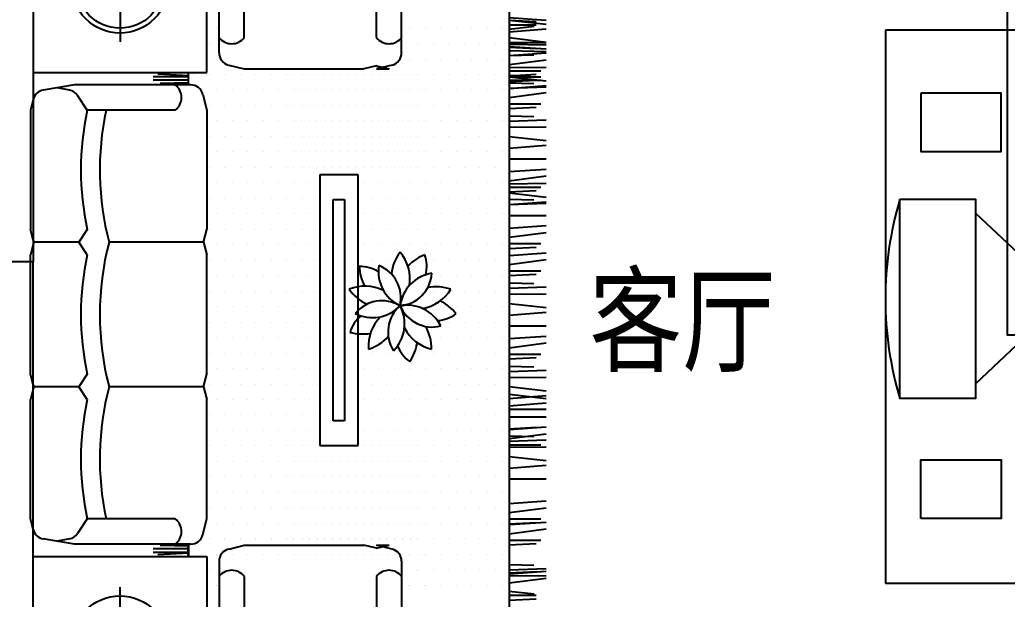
# Model space of a CAD drawing. Extents: x -355483 to -326583, y -641147 to -611949.
# Drawn here: x -337439 to -333383, y -616236 to -613855 of the extents above; entities that cross this region are included whole.
import ezdxf

# ---------------------------------------------------------------- set-up
doc = ezdxf.new("R2010")
doc.units = 0
doc.header["$LTSCALE"] = 1000
doc.header["$MEASUREMENT"] = 0
doc.layers.get('0').update_dxf_attribs({"linetype": 'CONTINUOUS'})
for name, color, linetype in [('JG', 8, 'CONTINUOUS'), ('JIAJU', 252, 'CONTINUOUS'), ('PL', 8, 'CONTINUOUS'), ('PUB_DIM', 3, 'CONTINUOUS'), ('PUB_TEXT', 7, 'CONTINUOUS'), ('WALL', 2, 'CONTINUOUS')]:
    doc.layers.add(name, color=color, linetype=linetype)
doc.layers.get('PUB_DIM').off()
doc.styles.add('-黑体', font='simhei.ttf', dxfattribs={"width": 0.7})
doc.styles.add('ATT', font='TXT')
doc.styles.add('DIM_FONT', font='ROMAND.shx', dxfattribs={"width": 0.7})

# ---------------------------------------------------------------- blocks, each defined once
blk = doc.blocks.new('12PPLT03')
at = {"color": 0, "linetype": 'ByBlock'}
for centre, radius, start, end in [((0.3333, 0.25), 0.4167, 143.1301, 173.49315), ((-0.2917, 0.25), 0.3841, 351.1324, 40.6013), ((0.4278, -0.0033), 0.518, 112.21052, 133.35141), ((-0.0728, 0.3699), 0.3227, 345.50863, 19.24757), ((0.1524, 0.3197), 0.3542, 170.77608, 244.51587), ((-0.3182, 0.0732), 0.3265, 347.04468, 68.24727), ((-0.3742, 0.0451), 0.3227, 57.50863, 91.24757), ((0.1354, 0.4058), 0.518, 184.21051, 205.35141), ((-0.0287, 0.3253), 0.3265, 275.04468, 356.24727), ((0.3511, -0.0461), 0.3542, 98.77608, 172.51587), ((-0.3279, -0.2001), 0.3841, 63.1324, 112.60129), ((-0.1348, 0.3943), 0.4167, 215.1301, 245.49315), ((0.1476, 0.3546), 0.3841, 279.1324, 328.60129), ((0.3408, -0.2398), 0.4167, 71.1301, 101.49315), ((-0.168, -0.28), 0.3265, 59.04468, 140.24727), ((-0.257, 0.2437), 0.3542, 242.77608, 316.51587), ((-0.3112, -0.1691), 0.3542, 314.77608, 28.51587), ((0.0646, -0.3482), 0.3542, 26.77608, 100.51587), ((0.3005, 0.1278), 0.3265, 203.04468, 284.24727), ((0.129, -0.4079), 0.518, 40.21052, 61.35141), ((0.2144, -0.2463), 0.3265, 131.04468, 212.24727), ((0.3293, 0.1835), 0.3227, 273.50863, 307.24757), ((-0.1585, -0.342), 0.3227, 129.50863, 163.24757), ((0.089, -0.3737), 0.3841, 135.1324, 184.60129), ((-0.3441, 0.2541), 0.518, 256.21051, 277.35141), ((0.3829, -0.0308), 0.3841, 207.1324, 256.60129), ((-0.1227, -0.3982), 0.4167, 359.1301, 29.49315), ((-0.4166, -0.0063), 0.4167, 287.1301, 317.49315), ((-0.348, -0.2487), 0.518, 328.21051, 349.35141), ((0.2763, -0.2564), 0.3227, 201.50863, 235.24757)]:
    blk.add_arc(centre, radius, start, end, dxfattribs=at)
at = {"color": 0, "linetype": 'ByBlock', "style": 'ATT'}
for tag, p, flags in [('ITEM', (0, -2.25), 3), ('ROOM_NUMBER', (0, -3.5833), 1)]:
    blk.add_attdef(tag, p, '', height=1, dxfattribs=dict(at, flags=flags))
blk = doc.blocks.new('F-FLOW5')
at = {"xscale": 6, "yscale": 6, "zscale": 6}
blk.add_blockref('12PPLT03', (-0.035, 0.265), dxfattribs=at)
blk = doc.blocks.new('-FLOW4')
at = {"xscale": 75, "yscale": 75, "zscale": 75}
blk.add_blockref('F-FLOW5', (-3.1, -19.1), dxfattribs=at)
blk = doc.blocks.new('A$C651D3A54')
at = {"layer": 'JG'}
for p, q in [((511.8, 1965.2), (523.9, 2117.8)), ((523.1, 1965.2), (540.3, 2117.8)), ((571.2, 1965.2), (559.1, 2117.8)), ((593.9, 1965.2), (613.4, 2117.8)), ((615.6, 1965.2), (615.6, 2117.8)), ((622.4, 1965.2), (624.1, 2117.8)), ((631.1, 1965.2), (641.7, 2117.8)), ((647.5, 1965.2), (652.5, 2117.8)), ((668.1, 1965.2), (657.5, 2117.8)), ((705.3, 1965.2), (685.8, 2117.8)), ((717.8, 1965.2), (716.1, 2117.8)), ((755.6, 1965.2), (772.8, 2117.8)), ((803.7, 1965.2), (791.6, 2117.8)), ((803.4, 1965.2), (792.8, 2117.8)), ((802.5, 1965.2), (797.5, 2117.8)), ((840.7, 1965.2), (821.1, 2117.8)), ((937.9, 1965.2), (932.8, 2117.8)), ((963, 1965.2), (961.2, 2117.8)), ((1000.8, 1965.2), (1018, 2117.8)), ((1048.9, 1965.2), (1036.8, 2117.8)), ((1093.2, 1965.2), (1093.2, 2117.8)), ((1145.8, 1965.2), (1135.2, 2117.8)), ((1183, 1965.2), (1163.5, 2117.8)), ((1195.5, 1965.2), (1193.7, 2117.8)), ((1233.2, 1965.2), (1250.4, 2117.8)), ((1281.3, 1965.2), (1269.3, 2117.8)), ((1280.2, 1965.2), (1275.2, 2117.8)), ((1325.7, 1965.2), (1325.7, 2117.8)), ((1378.3, 1965.2), (1367.6, 2117.8)), ((1415.5, 1965.2), (1396, 2117.8)), ((1489.6, 1965.2), (1478.9, 2117.8)), ((1526.8, 1965.2), (1507.3, 2117.8)), ((1624, 1965.2), (1618.9, 2117.8)), ((1649.1, 1965.2), (1647.4, 2117.8)), ((1686.9, 1965.2), (1704.1, 2117.8)), ((1735, 1965.2), (1722.9, 2117.8)), ((1779.3, 1965.2), (1779.3, 2117.8)), ((1831.9, 1965.2), (1821.3, 2117.8)), ((1869.1, 1965.2), (1849.6, 2117.8)), ((1966.3, 1965.2), (1961.3, 2117.8)), ((1991.5, 1965.2), (1989.7, 2117.8)), ((2029.2, 1965.2), (2046.4, 2117.8)), ((2060.3, 1965.2), (2077.5, 2117.8)), ((2077.3, 1965.2), (2065.3, 2117.8)), ((2108.4, 1965.2), (2096.3, 2117.8)), ((2121.7, 1965.2), (2121.7, 2117.8)), ((2152.8, 1965.2), (2152.8, 2117.8)), ((2205.3, 1965.2), (2194.7, 2117.8)), ((2242.5, 1965.2), (2223, 2117.8)), ((2252.9, 1965.2), (2247.9, 2117.8)), ((2278, 1965.2), (2276.3, 2117.8)), ((2315.8, 1965.2), (2333, 2117.8)), ((2363.9, 1965.2), (2351.8, 2117.8)), ((2408.3, 1965.2), (2408.3, 2117.8)), ((2509.3, 1965.2), (2498.7, 2117.8)), ((2546.5, 1965.2), (2527, 2117.8)), ((2596.1, 1965.2), (2585.5, 2117.8)), ((2633.4, 1965.2), (2613.8, 2117.8)), ((2781.7, 1965.2), (2776.7, 2117.8)), ((2798.2, 1965.2), (2787.5, 2117.8)), ((2806.9, 1965.2), (2805.1, 2117.8)), ((2835.4, 1965.2), (2815.9, 2117.8)), ((522.9, 1965.2), (528.9, 2076.7)), ((543.1, 1965.2), (543.1, 2077.2)), ((634.5, 1965.2), (640.4, 2076.7)), ((731.4, 1965.2), (731.4, 2095.7)), ((751.6, 1965.2), (745.6, 2076.7)), ((749.6, 1965.2), (755.6, 2076.7)), ((755.5, 1965.2), (755.5, 2095.7)), ((775.7, 1965.2), (769.7, 2076.7)), ((769.8, 1965.2), (769.8, 2095.7)), ((866.7, 1965.2), (866.7, 2095.7)), ((886.9, 1965.2), (881, 2076.7)), ((1209.1, 1965.2), (1209.1, 2095.7)), ((1229.3, 1965.2), (1223.3, 2076.7)), ((1441.6, 1965.2), (1441.6, 2095.7)), ((1461.8, 1965.2), (1455.8, 2076.7)), ((1552.8, 1965.2), (1552.8, 2095.7)), ((1573, 1965.2), (1567.1, 2076.7)), ((1895.2, 1965.2), (1895.2, 2095.7)), ((1915.4, 1965.2), (1909.4, 2076.7)), ((2202, 1965.2), (2196, 2076.7)), ((2268.6, 1965.2), (2268.6, 2095.7)), ((2572.6, 1965.2), (2572.6, 2095.7)), ((2592.8, 1965.2), (2586.8, 2076.7)), ((2659.4, 1965.2), (2659.4, 2095.7)), ((2679.6, 1965.2), (2673.7, 2076.7)), ((2794.8, 1965.2), (2788.8, 2076.7)), ((2886.1, 1965.2), (2886.1, 2077.2)), ((2906.3, 1965.2), (2900.4, 2076.7)), ((559.9, 1965.2), (548.3, 2068.4)), ((668.8, 1965.2), (666.4, 2067.2)), ((781.2, 1965.2), (783.6, 2067.2)), ((916.5, 1965.2), (918.9, 2067.2)), ((1258.9, 1965.2), (1261.3, 2067.2)), ((1602.6, 1965.2), (1605, 2067.2)), ((1945, 1965.2), (1947.4, 2067.2)), ((2231.6, 1965.2), (2233.9, 2067.2)), ((2760.4, 1965.2), (2762.8, 2067.2)), ((2869.3, 1965.2), (2881, 2068.4)), ((555.7, 1939.5), (555.7, 1939.5)), ((619.3, 1907.7), (619.3, 1907.7)), ((682.9, 1939.5), (682.9, 1939.5)), ((746.5, 1907.7), (746.5, 1907.7)), ((810.1, 1939.5), (810.1, 1939.5)), ((873.7, 1907.7), (873.7, 1907.7)), ((937.3, 1939.5), (937.3, 1939.5)), ((1000.9, 1907.7), (1000.9, 1907.7)), ((1064.5, 1939.5), (1064.5, 1939.5)), ((1128.1, 1907.7), (1128.1, 1907.7)), ((1191.7, 1939.5), (1191.7, 1939.5)), ((1255.3, 1907.7), (1255.3, 1907.7)), ((1318.9, 1939.5), (1318.9, 1939.5)), ((1382.5, 1907.7), (1382.5, 1907.7)), ((1446.1, 1939.5), (1446.1, 1939.5)), ((1509.7, 1907.7), (1509.7, 1907.7)), ((1573.3, 1939.5), (1573.3, 1939.5)), ((1636.9, 1907.7), (1636.9, 1907.7)), ((1700.5, 1939.5), (1700.5, 1939.5)), ((1764, 1907.7), (1764, 1907.7)), ((1827.6, 1939.5), (1827.6, 1939.5)), ((1891.2, 1907.7), (1891.2, 1907.7)), ((1954.8, 1939.5), (1954.8, 1939.5)), ((2018.4, 1907.7), (2018.4, 1907.7)), ((2082, 1939.5), (2082, 1939.5)), ((2145.6, 1907.7), (2145.6, 1907.7)), ((2209.2, 1939.5), (2209.2, 1939.5)), ((2272.8, 1907.7), (2272.8, 1907.7)), ((2336.4, 1939.5), (2336.4, 1939.5)), ((2400, 1907.7), (2400, 1907.7)), ((2463.6, 1939.5), (2463.6, 1939.5)), ((2527.2, 1907.7), (2527.2, 1907.7)), ((2590.8, 1939.5), (2590.8, 1939.5)), ((2654.4, 1907.7), (2654.4, 1907.7)), ((2718, 1939.5), (2718, 1939.5)), ((2781.6, 1907.7), (2781.6, 1907.7)), ((2845.2, 1939.5), (2845.2, 1939.5)), ((555.7, 1875.9), (555.7, 1875.9)), ((682.9, 1875.9), (682.9, 1875.9)), ((810.1, 1875.9), (810.1, 1875.9)), ((937.3, 1875.9), (937.3, 1875.9)), ((1064.5, 1875.9), (1064.5, 1875.9)), ((1191.7, 1875.9), (1191.7, 1875.9)), ((1318.9, 1875.9), (1318.9, 1875.9)), ((1446.1, 1875.9), (1446.1, 1875.9)), ((1573.3, 1875.9), (1573.3, 1875.9)), ((1700.5, 1875.9), (1700.5, 1875.9)), ((1827.6, 1875.9), (1827.6, 1875.9)), ((1954.8, 1875.9), (1954.8, 1875.9)), ((2082, 1875.9), (2082, 1875.9)), ((2209.2, 1875.9), (2209.2, 1875.9)), ((2336.4, 1875.9), (2336.4, 1875.9)), ((2463.6, 1875.9), (2463.6, 1875.9)), ((2590.8, 1875.9), (2590.8, 1875.9)), ((2718, 1875.9), (2718, 1875.9)), ((2845.2, 1875.9), (2845.2, 1875.9)), ((619.3, 1844.1), (619.3, 1844.1)), ((746.5, 1844.1), (746.5, 1844.1)), ((873.7, 1844.1), (873.7, 1844.1)), ((1000.9, 1844.1), (1000.9, 1844.1)), ((1128.1, 1844.1), (1128.1, 1844.1)), ((1255.3, 1844.1), (1255.3, 1844.1)), ((1382.5, 1844.1), (1382.5, 1844.1)), ((1509.7, 1844.1), (1509.7, 1844.1)), ((1636.9, 1844.1), (1636.9, 1844.1)), ((1764, 1844.1), (1764, 1844.1)), ((1891.2, 1844.1), (1891.2, 1844.1)), ((2018.4, 1844.1), (2018.4, 1844.1)), ((2145.6, 1844.1), (2145.6, 1844.1)), ((2272.8, 1844.1), (2272.8, 1844.1)), ((2400, 1844.1), (2400, 1844.1)), ((2527.2, 1844.1), (2527.2, 1844.1)), ((2654.4, 1844.1), (2654.4, 1844.1)), ((2781.6, 1844.1), (2781.6, 1844.1)), ((555.7, 1812.3), (555.7, 1812.3)), ((682.9, 1812.3), (682.9, 1812.3)), ((810.1, 1812.3), (810.1, 1812.3)), ((937.3, 1812.3), (937.3, 1812.3)), ((1064.5, 1812.3), (1064.5, 1812.3)), ((1191.7, 1812.3), (1191.7, 1812.3)), ((1318.9, 1812.3), (1318.9, 1812.3)), ((1446.1, 1812.3), (1446.1, 1812.3)), ((1573.3, 1812.3), (1573.3, 1812.3)), ((1700.5, 1812.3), (1700.5, 1812.3)), ((1827.6, 1812.3), (1827.6, 1812.3)), ((1954.8, 1812.3), (1954.8, 1812.3)), ((2082, 1812.3), (2082, 1812.3)), ((2209.2, 1812.3), (2209.2, 1812.3)), ((2336.4, 1812.3), (2336.4, 1812.3)), ((2463.6, 1812.3), (2463.6, 1812.3)), ((2590.8, 1812.3), (2590.8, 1812.3)), ((2718, 1812.3), (2718, 1812.3)), ((2845.2, 1812.3), (2845.2, 1812.3)), ((555.7, 1748.7), (555.7, 1748.7)), ((619.3, 1780.5), (619.3, 1780.5)), ((682.9, 1748.7), (682.9, 1748.7)), ((746.5, 1780.5), (746.5, 1780.5)), ((810.1, 1748.7), (810.1, 1748.7)), ((873.7, 1780.5), (873.7, 1780.5)), ((937.3, 1748.7), (937.3, 1748.7)), ((1000.9, 1780.5), (1000.9, 1780.5)), ((1064.5, 1748.7), (1064.5, 1748.7)), ((1128.1, 1780.5), (1128.1, 1780.5)), ((1191.7, 1748.7), (1191.7, 1748.7)), ((1255.3, 1780.5), (1255.3, 1780.5)), ((1318.9, 1748.7), (1318.9, 1748.7)), ((1382.5, 1780.5), (1382.5, 1780.5)), ((1446.1, 1748.7), (1446.1, 1748.7)), ((1509.7, 1780.5), (1509.7, 1780.5)), ((1573.3, 1748.7), (1573.3, 1748.7)), ((1636.9, 1780.5), (1636.9, 1780.5)), ((1700.5, 1748.7), (1700.5, 1748.7)), ((1764, 1780.5), (1764, 1780.5)), ((1827.6, 1748.7), (1827.6, 1748.7)), ((1891.2, 1780.5), (1891.2, 1780.5)), ((1954.8, 1748.7), (1954.8, 1748.7)), ((2018.4, 1780.5), (2018.4, 1780.5)), ((2082, 1748.7), (2082, 1748.7)), ((2145.6, 1780.5), (2145.6, 1780.5)), ((2209.2, 1748.7), (2209.2, 1748.7)), ((2272.8, 1780.5), (2272.8, 1780.5)), ((2336.4, 1748.7), (2336.4, 1748.7)), ((2400, 1780.5), (2400, 1780.5)), ((2463.6, 1748.7), (2463.6, 1748.7)), ((2527.2, 1780.5), (2527.2, 1780.5)), ((2590.8, 1748.7), (2590.8, 1748.7)), ((2654.4, 1780.5), (2654.4, 1780.5)), ((2718, 1748.7), (2718, 1748.7)), ((2781.6, 1780.5), (2781.6, 1780.5)), ((2845.2, 1748.7), (2845.2, 1748.7)), ((619.3, 1716.9), (619.3, 1716.9)), ((746.5, 1716.9), (746.5, 1716.9)), ((873.7, 1716.9), (873.7, 1716.9)), ((1000.9, 1716.9), (1000.9, 1716.9)), ((1128.1, 1716.9), (1128.1, 1716.9)), ((1255.3, 1716.9), (1255.3, 1716.9)), ((1382.5, 1716.9), (1382.5, 1716.9)), ((1509.7, 1716.9), (1509.7, 1716.9)), ((1636.9, 1716.9), (1636.9, 1716.9)), ((1764, 1716.9), (1764, 1716.9)), ((1891.2, 1716.9), (1891.2, 1716.9)), ((2018.4, 1716.9), (2018.4, 1716.9)), ((2145.6, 1716.9), (2145.6, 1716.9)), ((2272.8, 1716.9), (2272.8, 1716.9)), ((2400, 1716.9), (2400, 1716.9)), ((2527.2, 1716.9), (2527.2, 1716.9)), ((2654.4, 1716.9), (2654.4, 1716.9)), ((2781.6, 1716.9), (2781.6, 1716.9)), ((555.7, 1685.1), (555.7, 1685.1)), ((682.9, 1685.1), (682.9, 1685.1)), ((810.1, 1685.1), (810.1, 1685.1)), ((937.3, 1685.1), (937.3, 1685.1)), ((1064.5, 1685.1), (1064.5, 1685.1)), ((1191.7, 1685.1), (1191.7, 1685.1)), ((1318.9, 1685.1), (1318.9, 1685.1)), ((1446.1, 1685.1), (1446.1, 1685.1)), ((1573.3, 1685.1), (1573.3, 1685.1)), ((1700.5, 1685.1), (1700.5, 1685.1)), ((1827.6, 1685.1), (1827.6, 1685.1)), ((1954.8, 1685.1), (1954.8, 1685.1)), ((2082, 1685.1), (2082, 1685.1)), ((2209.2, 1685.1), (2209.2, 1685.1)), ((2336.4, 1685.1), (2336.4, 1685.1)), ((2463.6, 1685.1), (2463.6, 1685.1)), ((2590.8, 1685.1), (2590.8, 1685.1)), ((2718, 1685.1), (2718, 1685.1)), ((2845.2, 1685.1), (2845.2, 1685.1)), ((619.3, 1653.3), (619.3, 1653.3)), ((746.5, 1653.3), (746.5, 1653.3)), ((873.7, 1653.3), (873.7, 1653.3)), ((1000.9, 1653.3), (1000.9, 1653.3)), ((1128.1, 1653.3), (1128.1, 1653.3)), ((1255.3, 1653.3), (1255.3, 1653.3)), ((1382.5, 1653.3), (1382.5, 1653.3)), ((1509.7, 1653.3), (1509.7, 1653.3)), ((1636.9, 1653.3), (1636.9, 1653.3)), ((1764, 1653.3), (1764, 1653.3)), ((1891.2, 1653.3), (1891.2, 1653.3)), ((2018.4, 1653.3), (2018.4, 1653.3)), ((2145.6, 1653.3), (2145.6, 1653.3)), ((2272.8, 1653.3), (2272.8, 1653.3)), ((2400, 1653.3), (2400, 1653.3)), ((2527.2, 1653.3), (2527.2, 1653.3)), ((2654.4, 1653.3), (2654.4, 1653.3)), ((2781.6, 1653.3), (2781.6, 1653.3)), ((555.7, 1621.5), (555.7, 1621.5)), ((619.3, 1589.7), (619.3, 1589.7)), ((682.9, 1621.5), (682.9, 1621.5)), ((746.5, 1589.7), (746.5, 1589.7)), ((810.1, 1621.5), (810.1, 1621.5)), ((810.1, 1591.9), (810.1, 1591.9)), ((873.7, 1589.7), (873.7, 1589.7)), ((937.3, 1621.5), (937.3, 1621.5)), ((937.3, 1591.9), (937.3, 1591.9)), ((1000.9, 1589.7), (1000.9, 1589.7)), ((1064.5, 1621.5), (1064.5, 1621.5)), ((1064.5, 1591.9), (1064.5, 1591.9)), ((1128.1, 1589.7), (1128.1, 1589.7)), ((1191.7, 1621.5), (1191.7, 1621.5)), ((1255.3, 1589.7), (1255.3, 1589.7)), ((1318.9, 1621.5), (1318.9, 1621.5)), ((1382.5, 1589.7), (1382.5, 1589.7)), ((1446.1, 1621.5), (1446.1, 1621.5)), ((1509.7, 1589.7), (1509.7, 1589.7)), ((1573.3, 1621.5), (1573.3, 1621.5)), ((1636.9, 1589.7), (1636.9, 1589.7)), ((1700.5, 1621.5), (1700.5, 1621.5)), ((1764, 1589.7), (1764, 1589.7)), ((1827.6, 1621.5), (1827.6, 1621.5)), ((1891.2, 1589.7), (1891.2, 1589.7)), ((1954.8, 1621.5), (1954.8, 1621.5)), ((2018.4, 1589.7), (2018.4, 1589.7)), ((2082, 1621.5), (2082, 1621.5)), ((2145.6, 1589.7), (2145.6, 1589.7)), ((2209.2, 1621.5), (2209.2, 1621.5)), ((2272.8, 1589.7), (2272.8, 1589.7)), ((2336.4, 1621.5), (2336.4, 1621.5)), ((2336.4, 1591.9), (2336.4, 1591.9)), ((2400, 1589.7), (2400, 1589.7)), ((2463.6, 1621.5), (2463.6, 1621.5)), ((2463.6, 1591.9), (2463.6, 1591.9)), ((2527.2, 1589.7), (2527.2, 1589.7)), ((2590.8, 1621.5), (2590.8, 1621.5)), ((2590.8, 1591.9), (2590.8, 1591.9)), ((2654.4, 1589.7), (2654.4, 1589.7)), ((2657.4, 1589.7), (2657.4, 1589.7)), ((2718, 1621.5), (2718, 1621.5)), ((2718, 1591.9), (2718, 1591.9)), ((2721, 1621.5), (2721, 1621.5)), ((2781.6, 1589.7), (2781.6, 1589.7)), ((2784.6, 1589.7), (2784.6, 1589.7)), ((2845.2, 1621.5), (2845.2, 1621.5)), ((2848.2, 1621.5), (2848.2, 1621.5)), ((555.7, 1557.9), (555.7, 1557.9)), ((682.9, 1557.9), (682.9, 1557.9)), ((746.5, 1560.1), (746.5, 1560.1)), ((810.1, 1557.9), (810.1, 1557.9)), ((873.7, 1560.1), (873.7, 1560.1)), ((937.3, 1557.9), (937.3, 1557.9)), ((1000.9, 1560.1), (1000.9, 1560.1)), ((1064.5, 1557.9), (1064.5, 1557.9)), ((1128.1, 1560.1), (1128.1, 1560.1)), ((1191.7, 1557.9), (1191.7, 1557.9)), ((1318.9, 1557.9), (1318.9, 1557.9)), ((1446.1, 1557.9), (1446.1, 1557.9)), ((1573.3, 1557.9), (1573.3, 1557.9)), ((1700.5, 1557.9), (1700.5, 1557.9)), ((1827.6, 1557.9), (1827.6, 1557.9)), ((1954.8, 1557.9), (1954.8, 1557.9)), ((2082, 1557.9), (2082, 1557.9)), ((2209.2, 1557.9), (2209.2, 1557.9)), ((2272.8, 1560.1), (2272.8, 1560.1)), ((2336.4, 1557.9), (2336.4, 1557.9)), ((2400, 1560.1), (2400, 1560.1)), ((2463.6, 1557.9), (2463.6, 1557.9)), ((2527.2, 1560.1), (2527.2, 1560.1)), ((2590.8, 1557.9), (2590.8, 1557.9)), ((2654.4, 1560.1), (2654.4, 1560.1)), ((2657.4, 1560.1), (2657.4, 1560.1)), ((2718, 1557.9), (2718, 1557.9)), ((2721, 1557.9), (2721, 1557.9)), ((2845.2, 1557.9), (2845.2, 1557.9)), ((2848.2, 1557.9), (2848.2, 1557.9)), ((657.5, 1524.1), (180.9, 1524.1)), ((619.3, 1526.1), (619.3, 1526.1)), ((746.5, 1526.1), (746.5, 1526.1)), ((810.1, 1528.3), (810.1, 1528.3)), ((873.7, 1526.1), (873.7, 1526.1)), ((937.3, 1528.3), (937.3, 1528.3)), ((1000.9, 1526.1), (1000.9, 1526.1)), ((1064.5, 1528.3), (1064.5, 1528.3)), ((1128.1, 1526.1), (1128.1, 1526.1)), ((1255.3, 1526.1), (1255.3, 1526.1)), ((1382.5, 1526.1), (1382.5, 1526.1)), ((1509.7, 1526.1), (1509.7, 1526.1)), ((1636.9, 1526.1), (1636.9, 1526.1)), ((1764, 1526.1), (1764, 1526.1)), ((1891.2, 1526.1), (1891.2, 1526.1)), ((2018.4, 1526.1), (2018.4, 1526.1)), ((2145.6, 1526.1), (2145.6, 1526.1)), ((2272.8, 1526.1), (2272.8, 1526.1)), ((2336.4, 1528.3), (2336.4, 1528.3)), ((2400, 1526.1), (2400, 1526.1)), ((2463.6, 1528.3), (2463.6, 1528.3)), ((2527.2, 1526.1), (2527.2, 1526.1)), ((2590.8, 1528.3), (2590.8, 1528.3)), ((2654.4, 1526.1), (2654.4, 1526.1)), ((2657.4, 1526.1), (2657.4, 1526.1)), ((2718, 1528.3), (2718, 1528.3)), ((2746.5, 1524.1), (3223, 1524.1)), ((2781.6, 1526.1), (2781.6, 1526.1)), ((2784.6, 1526.1), (2784.6, 1526.1)), ((707.6, 1484.9), (723.7, 1420.7)), ((710.8, 1420.7), (723.7, 1472.4)), ((723.7, 1420.7), (723.7, 1472.4)), ((746.5, 1496.5), (746.5, 1496.5)), ((746.5, 1462.5), (746.5, 1462.5)), ((810.1, 1494.3), (810.1, 1494.3)), ((810.1, 1464.7), (810.1, 1464.7)), ((873.7, 1496.5), (873.7, 1496.5)), ((873.7, 1462.5), (873.7, 1462.5)), ((937.3, 1494.3), (937.3, 1494.3)), ((937.3, 1464.7), (937.3, 1464.7)), ((1000.9, 1496.5), (1000.9, 1496.5)), ((1000.9, 1462.5), (1000.9, 1462.5)), ((1064.5, 1494.3), (1064.5, 1494.3)), ((1064.5, 1464.7), (1064.5, 1464.7)), ((1128.1, 1496.5), (1128.1, 1496.5)), ((1128.1, 1462.5), (1128.1, 1462.5)), ((1191.7, 1494.3), (1191.7, 1494.3)), ((1255.3, 1462.5), (1255.3, 1462.5)), ((1318.9, 1494.3), (1318.9, 1494.3)), ((1382.5, 1462.5), (1382.5, 1462.5)), ((1446.1, 1494.3), (1446.1, 1494.3)), ((1509.7, 1462.5), (1509.7, 1462.5)), ((1573.3, 1494.3), (1573.3, 1494.3)), ((1636.9, 1462.5), (1636.9, 1462.5)), ((1700.5, 1494.3), (1700.5, 1494.3)), ((1764, 1462.5), (1764, 1462.5)), ((1827.6, 1494.3), (1827.6, 1494.3)), ((1891.2, 1462.5), (1891.2, 1462.5)), ((1954.8, 1494.3), (1954.8, 1494.3)), ((2018.4, 1462.5), (2018.4, 1462.5)), ((2082, 1494.3), (2082, 1494.3)), ((2145.6, 1462.5), (2145.6, 1462.5)), ((2209.2, 1494.3), (2209.2, 1494.3)), ((2272.8, 1496.5), (2272.8, 1496.5)), ((2272.8, 1462.5), (2272.8, 1462.5)), ((2336.4, 1494.3), (2336.4, 1494.3)), ((2336.4, 1464.7), (2336.4, 1464.7)), ((2400, 1496.5), (2400, 1496.5)), ((2400, 1462.5), (2400, 1462.5)), ((2463.6, 1494.3), (2463.6, 1494.3)), ((2463.6, 1464.7), (2463.6, 1464.7)), ((2527.2, 1496.5), (2527.2, 1496.5)), ((2527.2, 1462.5), (2527.2, 1462.5)), ((2590.8, 1494.3), (2590.8, 1494.3)), ((2590.8, 1464.7), (2590.8, 1464.7)), ((2654.4, 1496.5), (2654.4, 1496.5)), ((2654.4, 1462.5), (2654.4, 1462.5)), ((2657.4, 1496.5), (2657.4, 1496.5)), ((2657.4, 1462.5), (2657.4, 1462.5)), ((2696.3, 1484.9), (2680.3, 1420.7)), ((2680.3, 1420.7), (2680.3, 1472.4)), ((2693.2, 1420.7), (2680.3, 1472.4)), ((2718, 1494.3), (2718, 1494.3)), ((2718, 1464.7), (2718, 1464.7)), ((594.4, 1420.7), (232.6, 1420.7)), ((710.8, 1420.7), (723.7, 1369)), ((746.5, 1432.9), (746.5, 1432.9)), ((810.1, 1430.7), (810.1, 1430.7)), ((873.7, 1432.9), (873.7, 1432.9)), ((937.3, 1430.7), (937.3, 1430.7)), ((1000.9, 1432.9), (1000.9, 1432.9)), ((1064.5, 1430.7), (1064.5, 1430.7)), ((1128.1, 1432.9), (1128.1, 1432.9)), ((1191.7, 1430.7), (1191.7, 1430.7)), ((1318.9, 1430.7), (1318.9, 1430.7)), ((1446.1, 1430.7), (1446.1, 1430.7)), ((1573.3, 1430.7), (1573.3, 1430.7)), ((1700.5, 1430.7), (1700.5, 1430.7)), ((1827.6, 1430.7), (1827.6, 1430.7)), ((1954.8, 1430.7), (1954.8, 1430.7)), ((2082, 1430.7), (2082, 1430.7)), ((2209.2, 1430.7), (2209.2, 1430.7)), ((2272.8, 1432.9), (2272.8, 1432.9)), ((2336.4, 1430.7), (2336.4, 1430.7)), ((2400, 1432.9), (2400, 1432.9)), ((2463.6, 1430.7), (2463.6, 1430.7)), ((2527.2, 1432.9), (2527.2, 1432.9)), ((2590.8, 1430.7), (2590.8, 1430.7)), ((2654.4, 1432.9), (2654.4, 1432.9)), ((2657.4, 1432.9), (2657.4, 1432.9)), ((2693.2, 1420.7), (2680.3, 1369)), ((2718, 1430.7), (2718, 1430.7)), ((2809.5, 1420.7), (3171.3, 1420.7)), ((746.5, 1398.9), (746.5, 1398.9)), ((810.1, 1401.1), (810.1, 1401.1)), ((873.7, 1398.9), (873.7, 1398.9)), ((937.3, 1401.1), (937.3, 1401.1)), ((1000.9, 1398.9), (1000.9, 1398.9)), ((1064.5, 1401.1), (1064.5, 1401.1)), ((1128.1, 1398.9), (1128.1, 1398.9)), ((1255.3, 1398.9), (1255.3, 1398.9)), ((1382.5, 1398.9), (1382.5, 1398.9)), ((1509.7, 1398.9), (1509.7, 1398.9)), ((1636.9, 1398.9), (1636.9, 1398.9)), ((1764, 1398.9), (1764, 1398.9)), ((1891.2, 1398.9), (1891.2, 1398.9)), ((2018.4, 1398.9), (2018.4, 1398.9)), ((2145.6, 1398.9), (2145.6, 1398.9)), ((2272.8, 1398.9), (2272.8, 1398.9)), ((2336.4, 1401.1), (2336.4, 1401.1)), ((2400, 1398.9), (2400, 1398.9)), ((2463.6, 1401.1), (2463.6, 1401.1)), ((2527.2, 1398.9), (2527.2, 1398.9)), ((2590.8, 1401.1), (2590.8, 1401.1)), ((2654.4, 1398.9), (2654.4, 1398.9)), ((2657.4, 1398.9), (2657.4, 1398.9)), ((2718, 1401.1), (2718, 1401.1)), ((723.7, 877.9), (723.7, 1369)), ((746.5, 1369.3), (746.5, 1369.3)), ((810.1, 1367.1), (810.1, 1367.1)), ((873.7, 1369.3), (873.7, 1369.3)), ((937.3, 1367.1), (937.3, 1367.1)), ((1000.9, 1369.3), (1000.9, 1369.3)), ((1064.5, 1367.1), (1064.5, 1367.1)), ((1128.1, 1369.3), (1128.1, 1369.3)), ((1158.2, 1344.9), (1158.2, 1187.6)), ((2271, 1344.9), (1158.2, 1344.9)), ((1191.7, 1367.1), (1191.7, 1367.1)), ((1318.9, 1367.1), (1318.9, 1367.1)), ((1446.1, 1367.1), (1446.1, 1367.1)), ((1573.3, 1367.1), (1573.3, 1367.1)), ((1700.5, 1367.1), (1700.5, 1367.1)), ((1827.6, 1367.1), (1827.6, 1367.1)), ((1954.8, 1367.1), (1954.8, 1367.1)), ((2082, 1367.1), (2082, 1367.1)), ((2209.2, 1367.1), (2209.2, 1367.1)), ((2271, 1187.6), (2271, 1344.9)), ((2272.8, 1369.3), (2272.8, 1369.3)), ((2336.4, 1367.1), (2336.4, 1367.1)), ((2400, 1369.3), (2400, 1369.3)), ((2463.6, 1367.1), (2463.6, 1367.1)), ((2527.2, 1369.3), (2527.2, 1369.3)), ((2590.8, 1367.1), (2590.8, 1367.1)), ((2654.4, 1369.3), (2654.4, 1369.3)), ((2657.4, 1369.3), (2657.4, 1369.3)), ((2680.3, 877.9), (2680.3, 1369)), ((2718, 1367.1), (2718, 1367.1)), ((746.5, 1335.3), (746.5, 1335.3)), ((746.5, 1305.7), (746.5, 1305.7)), ((810.1, 1337.5), (810.1, 1337.5)), ((810.1, 1303.5), (810.1, 1303.5)), ((873.7, 1335.3), (873.7, 1335.3)), ((873.7, 1305.7), (873.7, 1305.7)), ((937.3, 1337.5), (937.3, 1337.5)), ((937.3, 1303.5), (937.3, 1303.5)), ((1000.9, 1335.3), (1000.9, 1335.3)), ((1000.9, 1305.7), (1000.9, 1305.7)), ((1064.5, 1337.5), (1064.5, 1337.5)), ((1064.5, 1303.5), (1064.5, 1303.5)), ((1128.1, 1335.3), (1128.1, 1335.3)), ((1128.1, 1305.7), (1128.1, 1305.7)), ((2272.8, 1335.3), (2272.8, 1335.3)), ((2272.8, 1305.7), (2272.8, 1305.7)), ((2336.4, 1337.5), (2336.4, 1337.5)), ((2336.4, 1303.5), (2336.4, 1303.5)), ((2400, 1335.3), (2400, 1335.3)), ((2400, 1305.7), (2400, 1305.7)), ((2463.6, 1337.5), (2463.6, 1337.5)), ((2463.6, 1303.5), (2463.6, 1303.5)), ((2527.2, 1335.3), (2527.2, 1335.3)), ((2527.2, 1305.7), (2527.2, 1305.7)), ((2590.8, 1337.5), (2590.8, 1337.5)), ((2590.8, 1303.5), (2590.8, 1303.5)), ((2654.4, 1335.3), (2654.4, 1335.3)), ((2654.4, 1305.7), (2654.4, 1305.7)), ((2657.4, 1335.3), (2657.4, 1335.3)), ((2657.4, 1305.7), (2657.4, 1305.7)), ((2718, 1337.5), (2718, 1337.5)), ((2718, 1303.5), (2718, 1303.5)), ((746.5, 1271.7), (746.5, 1271.7)), ((810.1, 1273.9), (810.1, 1273.9)), ((873.7, 1271.7), (873.7, 1271.7)), ((937.3, 1273.9), (937.3, 1273.9)), ((1000.9, 1271.7), (1000.9, 1271.7)), ((1064.5, 1273.9), (1064.5, 1273.9)), ((1128.1, 1271.7), (1128.1, 1271.7)), ((1260, 1289.4), (2169.3, 1289.4)), ((1260, 1243.1), (1260, 1289.4)), ((2169.3, 1289.4), (2169.3, 1243.1)), ((2272.8, 1271.7), (2272.8, 1271.7)), ((2336.4, 1273.9), (2336.4, 1273.9)), ((2400, 1271.7), (2400, 1271.7)), ((2463.6, 1273.9), (2463.6, 1273.9)), ((2527.2, 1271.7), (2527.2, 1271.7)), ((2590.8, 1273.9), (2590.8, 1273.9)), ((2654.4, 1271.7), (2654.4, 1271.7)), ((2657.4, 1271.7), (2657.4, 1271.7)), ((2718, 1273.9), (2718, 1273.9)), ((746.5, 1242.1), (746.5, 1242.1)), ((810.1, 1239.9), (810.1, 1239.9)), ((873.7, 1242.1), (873.7, 1242.1)), ((937.3, 1239.9), (937.3, 1239.9)), ((1000.9, 1242.1), (1000.9, 1242.1)), ((1064.5, 1239.9), (1064.5, 1239.9)), ((1128.1, 1242.1), (1128.1, 1242.1)), ((2169.3, 1243.1), (1260, 1243.1)), ((2272.8, 1242.1), (2272.8, 1242.1)), ((2336.4, 1239.9), (2336.4, 1239.9)), ((2400, 1242.1), (2400, 1242.1)), ((2463.6, 1239.9), (2463.6, 1239.9)), ((2527.2, 1242.1), (2527.2, 1242.1)), ((2590.8, 1239.9), (2590.8, 1239.9)), ((2654.4, 1242.1), (2654.4, 1242.1)), ((2657.4, 1242.1), (2657.4, 1242.1)), ((2718, 1239.9), (2718, 1239.9)), ((746.5, 1208.1), (746.5, 1208.1)), ((746.5, 1178.5), (746.5, 1178.5)), ((810.1, 1210.3), (810.1, 1210.3)), ((810.1, 1176.4), (810.1, 1176.4)), ((873.7, 1208.1), (873.7, 1208.1)), ((873.7, 1178.5), (873.7, 1178.5)), ((937.3, 1210.3), (937.3, 1210.3)), ((937.3, 1176.4), (937.3, 1176.4)), ((1000.9, 1208.1), (1000.9, 1208.1)), ((1000.9, 1178.5), (1000.9, 1178.5)), ((1064.5, 1210.3), (1064.5, 1210.3)), ((1064.5, 1176.4), (1064.5, 1176.4)), ((1128.1, 1208.1), (1128.1, 1208.1)), ((1128.1, 1178.5), (1128.1, 1178.5)), ((1158.2, 1187.6), (2271, 1187.6)), ((1255.3, 1178.5), (1255.3, 1178.5)), ((1382.5, 1178.5), (1382.5, 1178.5)), ((1509.7, 1178.5), (1509.7, 1178.5)), ((1636.9, 1178.5), (1636.9, 1178.5)), ((1764, 1178.5), (1764, 1178.5)), ((1891.2, 1178.5), (1891.2, 1178.5)), ((2018.4, 1178.5), (2018.4, 1178.5)), ((2145.6, 1178.5), (2145.6, 1178.5)), ((2272.8, 1208.1), (2272.8, 1208.1)), ((2272.8, 1178.5), (2272.8, 1178.5)), ((2336.4, 1210.3), (2336.4, 1210.3)), ((2336.4, 1176.4), (2336.4, 1176.4)), ((2400, 1208.1), (2400, 1208.1)), ((2400, 1178.5), (2400, 1178.5)), ((2463.6, 1210.3), (2463.6, 1210.3)), ((2463.6, 1176.4), (2463.6, 1176.4)), ((2527.2, 1208.1), (2527.2, 1208.1)), ((2527.2, 1178.5), (2527.2, 1178.5)), ((2590.8, 1210.3), (2590.8, 1210.3)), ((2590.8, 1176.4), (2590.8, 1176.4)), ((2654.4, 1208.1), (2654.4, 1208.1)), ((2654.4, 1178.5), (2654.4, 1178.5)), ((2657.4, 1208.1), (2657.4, 1208.1)), ((2657.4, 1178.5), (2657.4, 1178.5)), ((2718, 1210.3), (2718, 1210.3)), ((2718, 1176.4), (2718, 1176.4)), ((746.5, 1144.6), (746.5, 1144.6)), ((810.1, 1146.7), (810.1, 1146.7)), ((873.7, 1144.6), (873.7, 1144.6)), ((937.3, 1146.7), (937.3, 1146.7)), ((1000.9, 1144.6), (1000.9, 1144.6)), ((1064.5, 1146.7), (1064.5, 1146.7)), ((1128.1, 1144.6), (1128.1, 1144.6)), ((1191.7, 1146.7), (1191.7, 1146.7)), ((1318.9, 1146.7), (1318.9, 1146.7)), ((1446.1, 1146.7), (1446.1, 1146.7)), ((1573.3, 1146.7), (1573.3, 1146.7)), ((1700.5, 1146.7), (1700.5, 1146.7)), ((1827.6, 1146.7), (1827.6, 1146.7)), ((1954.8, 1146.7), (1954.8, 1146.7)), ((2082, 1146.7), (2082, 1146.7)), ((2209.2, 1146.7), (2209.2, 1146.7)), ((2272.8, 1144.6), (2272.8, 1144.6)), ((2336.4, 1146.7), (2336.4, 1146.7)), ((2400, 1144.6), (2400, 1144.6)), ((2463.6, 1146.7), (2463.6, 1146.7)), ((2527.2, 1144.6), (2527.2, 1144.6)), ((2590.8, 1146.7), (2590.8, 1146.7)), ((2654.4, 1144.6), (2654.4, 1144.6)), ((2657.4, 1144.6), (2657.4, 1144.6)), ((2718, 1146.7), (2718, 1146.7)), ((746.5, 1114.9), (746.5, 1114.9)), ((810.1, 1112.8), (810.1, 1112.8)), ((873.7, 1114.9), (873.7, 1114.9)), ((937.3, 1112.8), (937.3, 1112.8)), ((1000.9, 1114.9), (1000.9, 1114.9)), ((1064.5, 1112.8), (1064.5, 1112.8)), ((1128.1, 1114.9), (1128.1, 1114.9)), ((1255.3, 1114.9), (1255.3, 1114.9)), ((1382.5, 1114.9), (1382.5, 1114.9)), ((1509.7, 1114.9), (1509.7, 1114.9)), ((1636.9, 1114.9), (1636.9, 1114.9)), ((1764, 1114.9), (1764, 1114.9)), ((1891.2, 1114.9), (1891.2, 1114.9)), ((2018.4, 1114.9), (2018.4, 1114.9)), ((2145.6, 1114.9), (2145.6, 1114.9)), ((2272.8, 1114.9), (2272.8, 1114.9)), ((2336.4, 1112.8), (2336.4, 1112.8)), ((2400, 1114.9), (2400, 1114.9)), ((2463.6, 1112.8), (2463.6, 1112.8)), ((2527.2, 1114.9), (2527.2, 1114.9)), ((2590.8, 1112.8), (2590.8, 1112.8)), ((2654.4, 1114.9), (2654.4, 1114.9)), ((2657.4, 1114.9), (2657.4, 1114.9)), ((2718, 1112.8), (2718, 1112.8)), ((746.5, 1081), (746.5, 1081)), ((810.1, 1083.1), (810.1, 1083.1)), ((873.7, 1081), (873.7, 1081)), ((937.3, 1083.1), (937.3, 1083.1)), ((1000.9, 1081), (1000.9, 1081)), ((1064.5, 1083.1), (1064.5, 1083.1)), ((1128.1, 1081), (1128.1, 1081)), ((1191.7, 1083.1), (1191.7, 1083.1)), ((1318.9, 1083.1), (1318.9, 1083.1)), ((1446.1, 1083.1), (1446.1, 1083.1)), ((1573.3, 1083.1), (1573.3, 1083.1)), ((1700.5, 1083.1), (1700.5, 1083.1)), ((1827.6, 1083.1), (1827.6, 1083.1)), ((1954.8, 1083.1), (1954.8, 1083.1)), ((2082, 1083.1), (2082, 1083.1)), ((2209.2, 1083.1), (2209.2, 1083.1)), ((2272.8, 1081), (2272.8, 1081)), ((2336.4, 1083.1), (2336.4, 1083.1)), ((2400, 1081), (2400, 1081)), ((2463.6, 1083.1), (2463.6, 1083.1)), ((2527.2, 1081), (2527.2, 1081)), ((2590.8, 1083.1), (2590.8, 1083.1)), ((2654.4, 1081), (2654.4, 1081)), ((2657.4, 1081), (2657.4, 1081)), ((2718, 1083.1), (2718, 1083.1)), ((746.5, 1051.3), (746.5, 1051.3)), ((810.1, 1019.5), (810.1, 1019.5)), ((873.7, 1051.3), (873.7, 1051.3)), ((937.3, 1019.5), (937.3, 1019.5)), ((1000.9, 1051.3), (1000.9, 1051.3)), ((1064.5, 1019.5), (1064.5, 1019.5)), ((1128.1, 1051.3), (1128.1, 1051.3)), ((1191.7, 1019.5), (1191.7, 1019.5)), ((1255.3, 1051.3), (1255.3, 1051.3)), ((1318.9, 1019.5), (1318.9, 1019.5)), ((1382.5, 1051.3), (1382.5, 1051.3)), ((1446.1, 1019.5), (1446.1, 1019.5)), ((1509.7, 1051.3), (1509.7, 1051.3)), ((1573.3, 1019.5), (1573.3, 1019.5)), ((1636.9, 1051.3), (1636.9, 1051.3)), ((1700.5, 1019.5), (1700.5, 1019.5)), ((1764, 1051.3), (1764, 1051.3)), ((1827.6, 1019.5), (1827.6, 1019.5)), ((1891.2, 1051.3), (1891.2, 1051.3)), ((1954.8, 1019.5), (1954.8, 1019.5)), ((2018.4, 1051.3), (2018.4, 1051.3)), ((2082, 1019.5), (2082, 1019.5)), ((2145.6, 1051.3), (2145.6, 1051.3)), ((2209.2, 1019.5), (2209.2, 1019.5)), ((2272.8, 1051.3), (2272.8, 1051.3)), ((2336.4, 1019.5), (2336.4, 1019.5)), ((2400, 1051.3), (2400, 1051.3)), ((2463.6, 1019.5), (2463.6, 1019.5)), ((2527.2, 1051.3), (2527.2, 1051.3)), ((2590.8, 1019.5), (2590.8, 1019.5)), ((2654.4, 1051.3), (2654.4, 1051.3)), ((2657.4, 1051.3), (2657.4, 1051.3)), ((2718, 1019.5), (2718, 1019.5)), ((746.5, 987.7), (746.5, 987.7)), ((873.7, 987.7), (873.7, 987.7)), ((1000.9, 987.7), (1000.9, 987.7)), ((1128.1, 987.7), (1128.1, 987.7)), ((1255.3, 987.7), (1255.3, 987.7)), ((1382.5, 987.7), (1382.5, 987.7)), ((1509.7, 987.7), (1509.7, 987.7)), ((1636.9, 987.7), (1636.9, 987.7)), ((1764, 987.7), (1764, 987.7)), ((1891.2, 987.7), (1891.2, 987.7)), ((2018.4, 987.7), (2018.4, 987.7)), ((2145.6, 987.7), (2145.6, 987.7)), ((2272.8, 987.7), (2272.8, 987.7)), ((2400, 987.7), (2400, 987.7)), ((2527.2, 987.7), (2527.2, 987.7)), ((2654.4, 987.7), (2654.4, 987.7)), ((2657.4, 987.7), (2657.4, 987.7)), ((810.1, 956), (810.1, 956)), ((937.3, 956), (937.3, 956)), ((1064.5, 956), (1064.5, 956)), ((1191.7, 956), (1191.7, 956)), ((1318.9, 956), (1318.9, 956)), ((1446.1, 956), (1446.1, 956)), ((1573.3, 956), (1573.3, 956)), ((1700.5, 956), (1700.5, 956)), ((1827.6, 956), (1827.6, 956)), ((1954.8, 956), (1954.8, 956)), ((2082, 956), (2082, 956)), ((2209.2, 956), (2209.2, 956)), ((2336.4, 956), (2336.4, 956)), ((2463.6, 956), (2463.6, 956)), ((2590.8, 956), (2590.8, 956)), ((2718, 956), (2718, 956)), ((746.5, 924.2), (746.5, 924.2)), ((810.1, 892.4), (810.1, 892.4)), ((873.7, 924.2), (873.7, 924.2)), ((937.3, 892.4), (937.3, 892.4)), ((1000.9, 924.2), (1000.9, 924.2)), ((1064.5, 892.4), (1064.5, 892.4)), ((1128.1, 924.2), (1128.1, 924.2)), ((1191.7, 892.4), (1191.7, 892.4)), ((1255.3, 924.2), (1255.3, 924.2)), ((1318.9, 892.4), (1318.9, 892.4)), ((1382.5, 924.2), (1382.5, 924.2)), ((1446.1, 892.4), (1446.1, 892.4)), ((1509.7, 924.2), (1509.7, 924.2)), ((1573.3, 892.4), (1573.3, 892.4)), ((1636.9, 924.2), (1636.9, 924.2)), ((1700.5, 892.4), (1700.5, 892.4)), ((1764, 924.2), (1764, 924.2)), ((1827.6, 892.4), (1827.6, 892.4)), ((1891.2, 924.2), (1891.2, 924.2)), ((1954.8, 892.4), (1954.8, 892.4)), ((2018.4, 924.2), (2018.4, 924.2)), ((2082, 892.4), (2082, 892.4)), ((2145.6, 924.2), (2145.6, 924.2)), ((2209.2, 892.4), (2209.2, 892.4)), ((2272.8, 924.2), (2272.8, 924.2)), ((2336.4, 892.4), (2336.4, 892.4)), ((2400, 924.2), (2400, 924.2)), ((2463.6, 892.4), (2463.6, 892.4)), ((2527.2, 924.2), (2527.2, 924.2)), ((2590.8, 892.4), (2590.8, 892.4)), ((2654.4, 924.2), (2654.4, 924.2)), ((2657.4, 924.2), (2657.4, 924.2)), ((2718, 892.4), (2718, 892.4)), ((594.4, 877.9), (232.6, 877.9)), ((707.6, 813.7), (723.7, 877.9)), ((746.5, 860.6), (746.5, 860.6)), ((873.7, 860.6), (873.7, 860.6)), ((1000.9, 860.6), (1000.9, 860.6)), ((1128.1, 860.6), (1128.1, 860.6)), ((1255.3, 860.6), (1255.3, 860.6)), ((1382.5, 860.6), (1382.5, 860.6)), ((1509.7, 860.6), (1509.7, 860.6)), ((1636.9, 860.6), (1636.9, 860.6)), ((1764, 860.6), (1764, 860.6)), ((1891.2, 860.6), (1891.2, 860.6)), ((2018.4, 860.6), (2018.4, 860.6)), ((2145.6, 860.6), (2145.6, 860.6)), ((2272.8, 860.6), (2272.8, 860.6)), ((2400, 860.6), (2400, 860.6)), ((2527.2, 860.6), (2527.2, 860.6)), ((2654.4, 860.6), (2654.4, 860.6)), ((2657.4, 860.6), (2657.4, 860.6)), ((2696.3, 813.7), (2680.3, 877.9)), ((2809.5, 877.9), (3171.3, 877.9)), ((810.1, 828.8), (810.1, 828.8)), ((937.3, 828.8), (937.3, 828.8)), ((1064.5, 828.8), (1064.5, 828.8)), ((1191.7, 828.8), (1191.7, 828.8)), ((1318.9, 828.8), (1318.9, 828.8)), ((1446.1, 828.8), (1446.1, 828.8)), ((1573.3, 828.8), (1573.3, 828.8)), ((1700.5, 828.8), (1700.5, 828.8)), ((1827.6, 828.8), (1827.6, 828.8)), ((1954.8, 828.8), (1954.8, 828.8)), ((2082, 828.8), (2082, 828.8)), ((2209.2, 828.8), (2209.2, 828.8)), ((2336.4, 828.8), (2336.4, 828.8)), ((2463.6, 828.8), (2463.6, 828.8)), ((2590.8, 828.8), (2590.8, 828.8)), ((2718, 828.8), (2718, 828.8)), ((657.5, 774.6), (180.9, 774.6)), ((746.5, 797), (746.5, 797)), ((873.7, 797), (873.7, 797)), ((1000.9, 797), (1000.9, 797)), ((1128.1, 797), (1128.1, 797)), ((1255.3, 797), (1255.3, 797)), ((1382.5, 797), (1382.5, 797)), ((1509.7, 797), (1509.7, 797)), ((1636.9, 797), (1636.9, 797)), ((1764, 797), (1764, 797)), ((1891.2, 797), (1891.2, 797)), ((2018.4, 797), (2018.4, 797)), ((2145.6, 797), (2145.6, 797)), ((2272.8, 797), (2272.8, 797)), ((2400, 797), (2400, 797)), ((2527.2, 797), (2527.2, 797)), ((2654.4, 797), (2654.4, 797)), ((2657.4, 797), (2657.4, 797)), ((2746.5, 774.6), (3223, 774.6)), ((555.7, 765.2), (555.7, 765.2)), ((619.3, 733.4), (619.3, 733.4)), ((682.9, 765.2), (682.9, 765.2)), ((746.5, 733.4), (746.5, 733.4)), ((810.1, 765.2), (810.1, 765.2)), ((873.7, 733.4), (873.7, 733.4)), ((937.3, 765.2), (937.3, 765.2)), ((1000.9, 733.4), (1000.9, 733.4)), ((1064.5, 765.2), (1064.5, 765.2)), ((1128.1, 733.4), (1128.1, 733.4)), ((1191.7, 765.2), (1191.7, 765.2)), ((1255.3, 733.4), (1255.3, 733.4)), ((1318.9, 765.2), (1318.9, 765.2)), ((1382.5, 733.4), (1382.5, 733.4)), ((1446.1, 765.2), (1446.1, 765.2)), ((1509.7, 733.4), (1509.7, 733.4)), ((1573.3, 765.2), (1573.3, 765.2)), ((1636.9, 733.4), (1636.9, 733.4)), ((1700.5, 765.2), (1700.5, 765.2)), ((1764, 733.4), (1764, 733.4)), ((1827.6, 765.2), (1827.6, 765.2)), ((1891.2, 733.4), (1891.2, 733.4)), ((1954.8, 765.2), (1954.8, 765.2)), ((2018.4, 733.4), (2018.4, 733.4)), ((2082, 765.2), (2082, 765.2)), ((2145.6, 733.4), (2145.6, 733.4)), ((2209.2, 765.2), (2209.2, 765.2)), ((2272.8, 733.4), (2272.8, 733.4)), ((2336.4, 765.2), (2336.4, 765.2)), ((2400, 733.4), (2400, 733.4)), ((2463.6, 765.2), (2463.6, 765.2)), ((2527.2, 733.4), (2527.2, 733.4)), ((2590.8, 765.2), (2590.8, 765.2)), ((2654.4, 733.4), (2654.4, 733.4)), ((2718, 765.2), (2718, 765.2)), ((2721, 765.2), (2721, 765.2)), ((2781.6, 733.4), (2781.6, 733.4)), ((2845.2, 765.2), (2845.2, 765.2)), ((2848.2, 765.2), (2848.2, 765.2)), ((738.5, 723.7), (26.2, 723.7)), ((738.5, 11.4), (738.5, 723.7)), ((828.5, 707.6), (892.7, 723.7)), ((892.7, 723.7), (1383.8, 723.7)), ((1435.5, 710.8), (1383.8, 723.7)), ((1435.5, 710.8), (1487.2, 723.7)), ((1435.5, 710.8), (1435.5, 322.4)), ((1978.3, 723.7), (1487.2, 723.7)), ((2030, 710.8), (1978.3, 723.7)), ((2030, 710.8), (2081.6, 723.7)), ((2030, 710.8), (2030, 322.4)), ((2572.7, 723.7), (2081.6, 723.7)), ((2636.9, 707.6), (2572.7, 723.7)), ((2718, 701.6), (2718, 701.6)), ((2727, 723.7), (3439.2, 723.7)), ((2727, 11.4), (2727, 723.7)), ((746.5, 669.8), (746.5, 669.8)), ((789.4, 657.5), (789.4, 180.9)), ((2676.1, 657.5), (2676.1, 180.9)), ((752.4, 648.5), (745.6, 522.2)), ((755.5, 648.5), (755.5, 503.2)), ((769.8, 648.5), (769.8, 503.2)), ((780.9, 648.5), (783.6, 531.7)), ((2684.6, 648.5), (2681.9, 531.7)), ((2695.6, 648.5), (2695.6, 503.2)), ((2710, 648.5), (2710, 503.2)), ((2713, 648.5), (2719.8, 522.2)), ((892.7, 594.4), (892.7, 232.6)), ((2572.7, 594.4), (2572.7, 232.6)), ((152.4, 367.5), (612.2, 367.5)), ((3313, 367.5), (2853.2, 367.5)), ((892.7, 232.6), (833, 192.8)), ((1383.8, 232.6), (1435.5, 198.1)), ((1487.2, 232.6), (1435.5, 198.1)), ((1978.3, 232.6), (2030, 198.1)), ((2081.6, 232.6), (2030, 198.1)), ((2572.7, 232.6), (2632.4, 192.8)), ((789.4, 180.9), (810.8, 52.5)), ((1435.5, 198.1), (1435.5, 13.7)), ((2030, 198.1), (2030, 13.7)), ((2676.1, 180.9), (2654.7, 52.5)), ((811, 159.9), (801.1, 110.4)), ((2654.4, 159.9), (2664.3, 110.4)), ((15.8, 11.4), (738.5, 11.4)), ((849.2, 10.9), (892.7, 0)), ((1427.3, 10.9), (1383.8, 0)), ((1443.7, 10.9), (1487.2, 0)), ((2021.8, 10.9), (1978.3, 0)), ((2021.8, 10.9), (1978.3, 0)), ((2038.1, 10.9), (2081.6, 0)), ((2616.2, 10.9), (2572.7, 0)), ((3449.7, 11.4), (2727, 11.4)), ((892.7, 0), (1383.8, 0)), ((1978.3, 0), (1487.2, 0)), ((2572.7, 0), (2081.6, 0))]:
    blk.add_line(p, q, dxfattribs=at)
for points in [[(263, 1524.1), (263, 1965.2), (3141, 1965.2), (3141, 1524.1)], [(789.4, 648.5), (738.5, 648.5)], [(2676.1, 648.5), (2727, 648.5)], [(2727, 647.4), (2676.1, 647.4)]]:
    blk.add_lwpolyline(points, dxfattribs=at)
for centre, radius in [((377.1, 367.5), 199.1), ((377.1, 367.5), 178.8), ((3088.3, 367.5), 199.1)]:
    blk.add_circle(centre, radius, dxfattribs=at)
for centre, radius, start, end in [((555.7, 1472.4), 64.6, 306.8699, 53.1301), ((657.5, 1472.4), 51.7, 14.0362, 90), ((2746.5, 1472.4), 51.7, 90, 165.9638), ((2848.3, 1472.4), 64.6, 126.8699, 233.1301), ((555.7, 826.2), 64.6, 306.8699, 53.1301), ((2848.3, 826.2), 64.6, 126.8699, 233.1301), ((657.5, 826.2), 51.7, 270, 345.9638), ((2746.5, 826.2), 51.7, 194.0362, 270), ((841.1, 657.5), 51.7, 104.0362, 180), ((2624.4, 657.5), 51.7, 0, 75.9638), ((841.1, 555.7), 64.6, 36.8699, 143.1301), ((2624.4, 555.7), 64.6, 36.8699, 143.1301), ((1138.3, 1463.5), 1179.2, 257.982, 284.5991), ((1732.7, 1463.5), 1179.2, 255.4009, 284.5991), ((2327.2, 1463.5), 1179.2, 255.4009, 282.018), ((1138.3, 1386), 1179.2, 257.982, 282.018), ((1732.7, 1386), 1179.2, 257.982, 282.018), ((2327.2, 1386), 1179.2, 257.982, 282.018), ((861.7, 149.8), 51.7, 123.6901, 168.6901), ((2603.8, 149.8), 51.7, 11.3099, 56.3099), ((861.7, 61), 51.7, 189.4623, 255.9638), ((2603.7, 61), 51.7, 284.0362, 350.5377), ((1414.8, 61), 51.7, 284.0362, 293.5998), ((1456.2, 61), 51.7, 246.4002, 255.9638), ((2009.3, 61), 51.7, 284.0362, 293.5998), ((2050.6, 61), 51.7, 246.4002, 255.9638)]:
    blk.add_arc(centre, radius, start, end, dxfattribs=at)
at = {"layer": 'JG', "xscale": 0.9768428060124277, "yscale": 0.9768428060197036, "zscale": 0.976842806013613, "rotation": 90}
blk.add_blockref('-FLOW4', (1697.6, 1523.1), dxfattribs=at)
blk = doc.blocks.new('U_B6PVR')
at = {"layer": 'PL'}
for p, q in [((0, 2273), (600, 2273)), ((600, 0), (600, 2273)), ((230.1, 1452.6), (35.2, 1268.2)), ((35.2, 935.6), (35.2, 1268.2)), ((230.1, 751.3), (35.2, 935.6)), ((0, 0), (600, 0))]:
    blk.add_line(p, q, dxfattribs=at)
for points in [[(454.9, 2005.9), (454.9, 1765.9), (124.9, 1765.9), (124.9, 2005.9)], [(541.5, 694.8), (230.1, 694.8), (230.1, 1513.9), (541.5, 1513.9)], [(454.9, 259.1), (454.9, 499.1), (124.9, 499.1), (124.9, 259.1)]]:
    blk.add_lwpolyline(points, close=True, dxfattribs=at)
blk.add_arc((-851.6, 1104.4), 1452, 343.6171, 16.3829, dxfattribs=at)
at = {"color": 5, "style": 'DIM_FONT', "width": 0.8, "flags": 9}
for tag in ['YSIZE', 'XSIZE']:
    blk.add_attdef(tag, (0, 0), '', height=0.5, dxfattribs=at)
blk = doc.blocks.new('_C19XRJ')
at = {"layer": 'JIAJU', "rotation": 180}
blk.add_blockref('U_B6PVR', (600, 0), dxfattribs=at)
at = {"style": 'DIM_FONT', "width": 0.8, "flags": 9}
for tag in ['YSIZE', 'XSIZE']:
    blk.add_attdef(tag, (0, 0), '', height=0.5, dxfattribs=at)

msp = doc.modelspace()

# ---------------------------------------------------------------- linework, layer by layer
at = {"layer": 'WALL'}
msp.add_line((-337383.1, -617149), (-337383.2, -614849), dxfattribs=at)
for points in [[(-337383.2, -613149), (-336783.2, -613149), (-336783.2, -613349), (-337383.2, -613349), (-337383.2, -614849), (-337583.2, -614849), (-337583.2, -613149)], [(-333383.2, -613149), (-334083.2, -613149), (-334083.2, -613349), (-333383.2, -613349), (-333383.2, -615149), (-333183.2, -615149), (-333183.2, -613149)]]:
    msp.add_lwpolyline(points, close=True, dxfattribs=at)

# ---------------------------------------------------------------- block references
at = {"layer": 'JG'}
msp.add_blockref('_C19XRJ', (-333883.2, -613897.7), dxfattribs=at)
at = {"layer": 'PUB_DIM', "rotation": 270}
msp.add_blockref('A$C651D3A54', (-337394.5, -613333.3), dxfattribs=at)

# ---------------------------------------------------------------- texts
at = {"layer": 'PUB_TEXT', "linetype": 'Continuous', "style": '-黑体', "width": 0.8}
msp.add_text('客厅', height=350, dxfattribs=at).set_placement((-335099.8, -615265.2))

doc.saveas('drawing.dxf')
